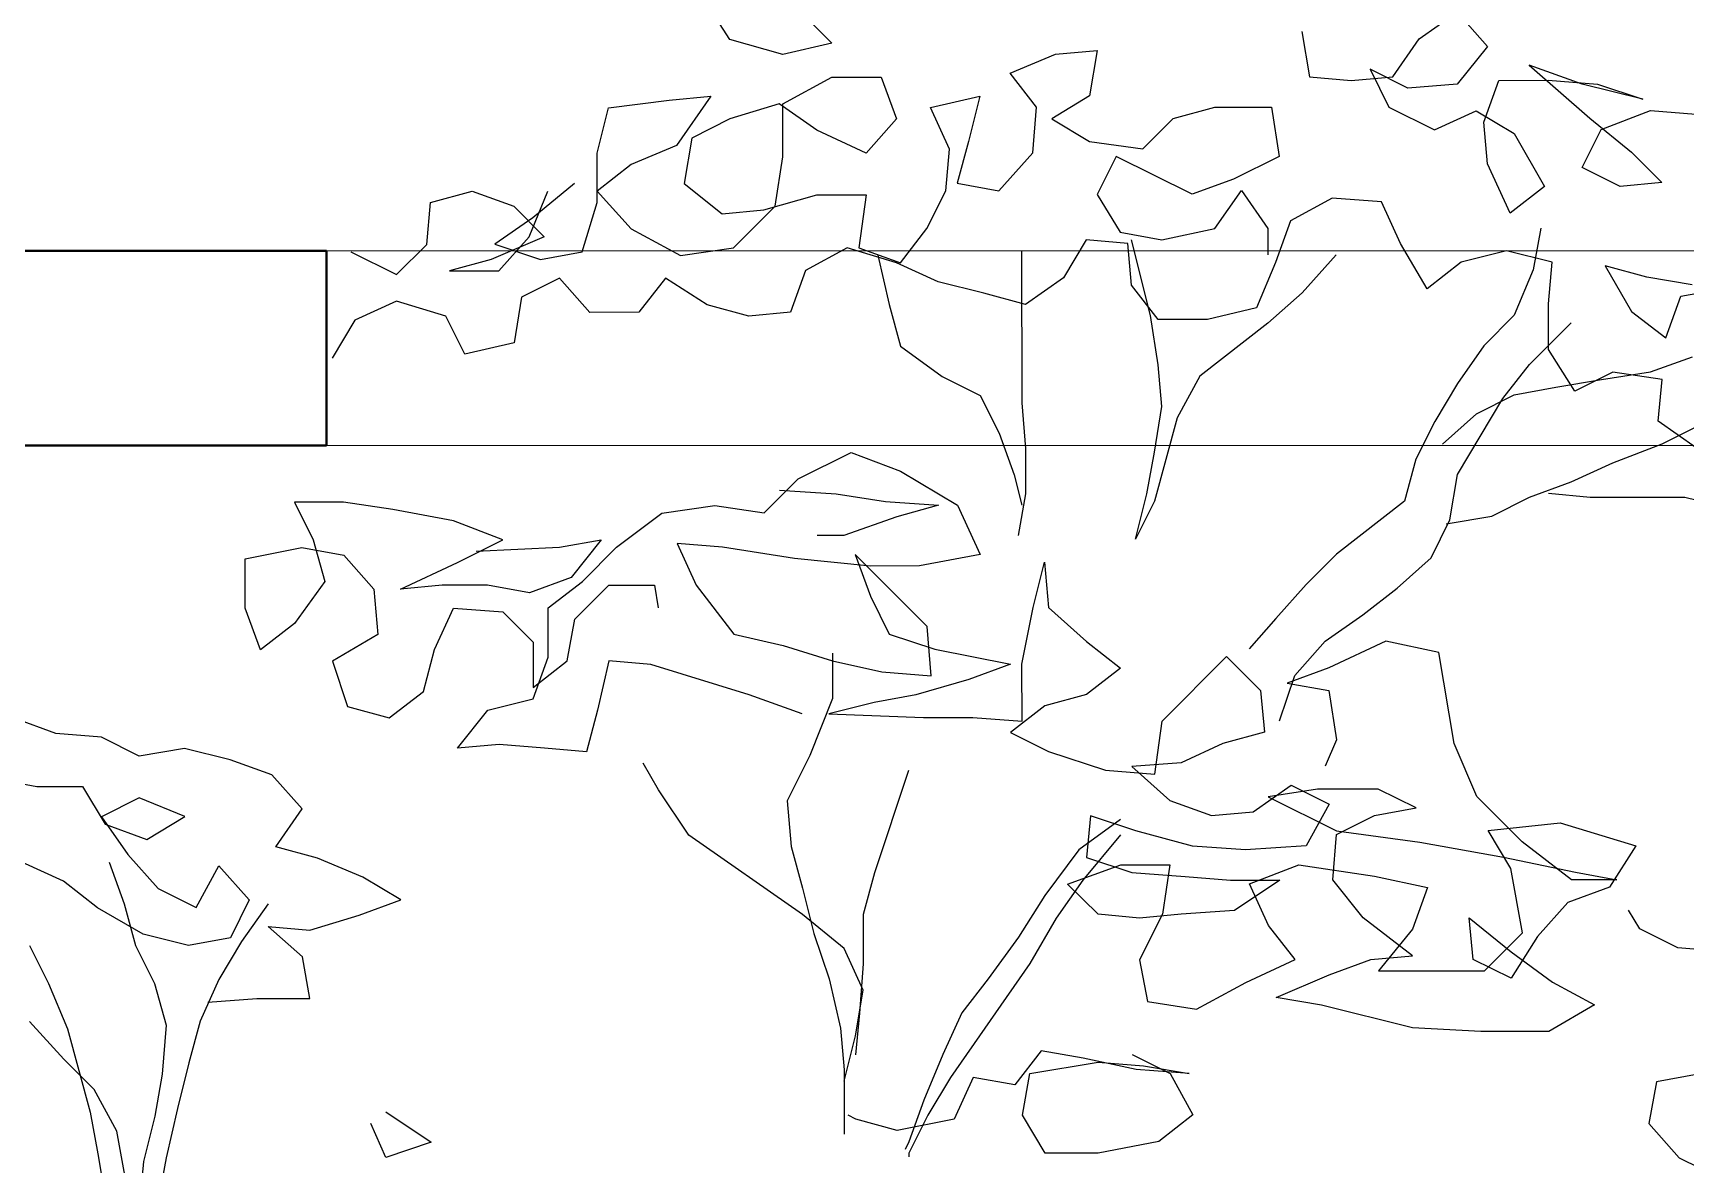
# Model space of a CAD drawing. Header units: millimetres. Extents: x 2810.5 to 2848.4, y 1624.4 to 1676.1.
# Drawn here: x 2841.892 to 2843.313, y 1641.953 to 1642.926 of the extents above; entities that cross this region are included whole.
import ezdxf

# ---------------------------------------------------------------- set-up
doc = ezdxf.new("R2010")
doc.units = ezdxf.units.MM
doc.layers.add('MURATURA_section_wall', color=7, linetype='Continuous', lineweight=40)
doc.layers.add('PROIEZIONI_projections', color=145, linetype='Continuous', lineweight=13)
doc.layers.add('VERDE_ALBERI', color=104, linetype='Continuous')

msp = doc.modelspace()

# ---------------------------------------------------------------- linework, layer by layer
at = {"layer": 'MURATURA_section_wall'}
for p, q in [((2840.563, 1642.7386), (2842.1445, 1642.7386)), ((2842.1445, 1642.7386), (2842.1445, 1642.5713)), ((2840.563, 1642.5713), (2842.1445, 1642.5713))]:
    msp.add_line(p, q, dxfattribs=at)
at = {"layer": 'PROIEZIONI_projections'}
for p, q in [((2842.1445, 1642.7386), (2844.4397, 1642.7386)), ((2842.1445, 1642.5713), (2844.4397, 1642.5713))]:
    msp.add_line(p, q, dxfattribs=at)
at = {"layer": 'VERDE_ALBERI'}
for p, q in [((2842.4911, 1642.9202), (2842.4682, 1642.9561)), ((2842.5497, 1642.9464), (2842.579, 1642.9171)), ((2843.0838, 1642.9208), (2843.1164, 1642.9436)), ((2843.1164, 1642.9436), (2843.1424, 1642.9143)), ((2842.5367, 1642.9073), (2842.4911, 1642.9202)), ((2842.9828, 1642.9272), (2842.9894, 1642.8881)), ((2843.061, 1642.8882), (2843.0838, 1642.9208)), ((2842.579, 1642.9171), (2842.5367, 1642.9073)), ((2842.7321, 1642.8912), (2842.7712, 1642.9075)), ((2842.7712, 1642.9075), (2842.807, 1642.9108)), ((2842.807, 1642.9108), (2842.8005, 1642.8717)), ((2843.1424, 1642.9143), (2843.1164, 1642.8817)), ((2842.7549, 1642.8619), (2842.7321, 1642.8912)), ((2843.0741, 1642.8784), (2843.0415, 1642.8947)), ((2843.0415, 1642.8947), (2843.0578, 1642.8621)), ((2843.2239, 1642.8818), (2843.1783, 1642.8981)), ((2843.1783, 1642.8981), (2843.2304, 1642.8525)), ((2842.5367, 1642.8649), (2842.579, 1642.8878)), ((2842.579, 1642.8878), (2842.6214, 1642.8878)), ((2842.6214, 1642.8878), (2842.6344, 1642.852)), ((2842.9894, 1642.8881), (2843.0252, 1642.8849)), ((2843.0252, 1642.8849), (2843.061, 1642.8882)), ((2843.1164, 1642.8817), (2843.0741, 1642.8784)), ((2843.1392, 1642.8492), (2843.1522, 1642.885)), ((2843.1522, 1642.885), (2843.1946, 1642.8851)), ((2843.1946, 1642.8851), (2843.2369, 1642.8818)), ((2843.276, 1642.8689), (2843.2239, 1642.8818)), ((2843.2369, 1642.8818), (2843.276, 1642.8689)), ((2842.3869, 1642.8615), (2842.439, 1642.8681)), ((2842.439, 1642.8681), (2842.4748, 1642.8714)), ((2842.4748, 1642.8714), (2842.4455, 1642.829)), ((2842.5335, 1642.8649), (2842.4911, 1642.8519)), ((2842.566, 1642.8422), (2842.5335, 1642.8649)), ((2842.5368, 1642.8193), (2842.5367, 1642.8649)), ((2842.6637, 1642.8618), (2842.7061, 1642.8716)), ((2842.68, 1642.826), (2842.6637, 1642.8618)), ((2842.7061, 1642.8716), (2842.6963, 1642.8325)), ((2842.7517, 1642.8228), (2842.7549, 1642.8619)), ((2842.8005, 1642.8717), (2842.768, 1642.8521)), ((2842.8722, 1642.8522), (2842.908, 1642.862)), ((2842.908, 1642.862), (2842.9569, 1642.862)), ((2842.9569, 1642.862), (2842.9634, 1642.8197)), ((2843.0578, 1642.8621), (2843.0969, 1642.8426)), ((2842.3772, 1642.8224), (2842.3869, 1642.8615)), ((2842.4911, 1642.8519), (2842.4586, 1642.8355)), ((2842.6344, 1642.852), (2842.6084, 1642.8226)), ((2842.768, 1642.8521), (2842.8005, 1642.8326)), ((2842.8461, 1642.8261), (2842.8722, 1642.8522)), ((2843.0969, 1642.8426), (2843.1327, 1642.859)), ((2843.1327, 1642.859), (2843.1653, 1642.8394)), ((2843.1425, 1642.8134), (2843.1392, 1642.8492)), ((2843.2304, 1642.8525), (2843.2663, 1642.8232)), ((2843.2402, 1642.8428), (2843.2825, 1642.8591)), ((2843.2825, 1642.8591), (2843.3216, 1642.8559)), ((2842.4586, 1642.8355), (2842.4521, 1642.7964)), ((2842.6084, 1642.8226), (2842.566, 1642.8422)), ((2843.1653, 1642.8394), (2843.1914, 1642.7939)), ((2843.224, 1642.8102), (2843.2402, 1642.8428)), ((2842.3772, 1642.7801), (2842.3772, 1642.8224)), ((2842.4455, 1642.829), (2842.4065, 1642.8127)), ((2842.5303, 1642.777), (2842.5368, 1642.8193)), ((2842.6768, 1642.7901), (2842.68, 1642.826)), ((2842.6963, 1642.8325), (2842.6866, 1642.7967)), ((2842.7224, 1642.7902), (2842.7517, 1642.8228)), ((2842.8005, 1642.8326), (2842.8461, 1642.8261)), ((2842.8234, 1642.8196), (2842.8071, 1642.787)), ((2842.8885, 1642.7871), (2842.8234, 1642.8196)), ((2842.9634, 1642.8197), (2842.9243, 1642.8001)), ((2843.2663, 1642.8232), (2843.2924, 1642.7972)), ((2842.4065, 1642.8127), (2842.3772, 1642.7899)), ((2843.1621, 1642.771), (2843.1425, 1642.8134)), ((2843.2565, 1642.7939), (2843.224, 1642.8102)), ((2842.3576, 1642.7964), (2842.3218, 1642.767)), ((2842.4521, 1642.7964), (2842.4847, 1642.7704)), ((2842.6866, 1642.7967), (2842.7224, 1642.7902)), ((2842.9243, 1642.8001), (2842.8885, 1642.7871)), ((2843.1914, 1642.7939), (2843.1621, 1642.771)), ((2843.2924, 1642.7972), (2843.2565, 1642.7939)), ((2842.2307, 1642.7441), (2842.2339, 1642.78)), ((2842.2339, 1642.78), (2842.2697, 1642.7898)), ((2842.2697, 1642.7898), (2842.3055, 1642.7768)), ((2842.3055, 1642.7768), (2842.3316, 1642.7507)), ((2842.3186, 1642.7507), (2842.3348, 1642.7898)), ((2842.3642, 1642.7377), (2842.3772, 1642.7801)), ((2842.3772, 1642.7899), (2842.4065, 1642.7573)), ((2842.4945, 1642.7411), (2842.5303, 1642.777)), ((2842.5205, 1642.7737), (2842.5661, 1642.7868)), ((2842.5661, 1642.7868), (2842.6084, 1642.7868)), ((2842.6084, 1642.7868), (2842.602, 1642.7412)), ((2842.6606, 1642.7576), (2842.6768, 1642.7901)), ((2842.8071, 1642.787), (2842.8267, 1642.7545)), ((2842.9081, 1642.7578), (2842.9309, 1642.7904)), ((2842.9309, 1642.7904), (2842.9537, 1642.7578)), ((2843.009, 1642.7839), (2842.9732, 1642.7644)), ((2843.0514, 1642.7807), (2843.009, 1642.7839)), ((2843.0677, 1642.7449), (2843.0514, 1642.7807)), ((2842.3218, 1642.767), (2842.2893, 1642.7442)), ((2842.4847, 1642.7704), (2842.5205, 1642.7737)), ((2842.9732, 1642.7644), (2842.9602, 1642.7285)), ((2842.3316, 1642.7507), (2842.2861, 1642.7312)), ((2842.2926, 1642.7214), (2842.3186, 1642.7507)), ((2842.4065, 1642.7573), (2842.4489, 1642.7346)), ((2842.6378, 1642.7282), (2842.6606, 1642.7576)), ((2842.8267, 1642.7545), (2842.8625, 1642.748)), ((2842.8528, 1642.6828), (2842.8364, 1642.7479)), ((2842.8625, 1642.748), (2842.9081, 1642.7578)), ((2842.9537, 1642.7578), (2842.9537, 1642.735)), ((2843.1882, 1642.758), (2843.1817, 1642.7222)), ((2842.1655, 1642.7376), (2842.2046, 1642.7181)), ((2842.2046, 1642.7181), (2842.2307, 1642.7441)), ((2842.2893, 1642.7442), (2842.3284, 1642.7312)), ((2842.3284, 1642.7312), (2842.3642, 1642.7377)), ((2842.4489, 1642.7346), (2842.4945, 1642.7411)), ((2842.5922, 1642.7412), (2842.5564, 1642.7216)), ((2842.6345, 1642.7282), (2842.5922, 1642.7412)), ((2842.602, 1642.7412), (2842.6378, 1642.7282)), ((2842.6183, 1642.7347), (2842.6281, 1642.6924)), ((2842.742, 1642.7381), (2842.7421, 1642.6078)), ((2842.7974, 1642.7479), (2842.7779, 1642.7153)), ((2842.8332, 1642.7447), (2842.7974, 1642.7479)), ((2842.8365, 1642.7089), (2842.8332, 1642.7447)), ((2843.0123, 1642.7351), (2842.9831, 1642.7025)), ((2843.0905, 1642.7058), (2843.0677, 1642.7449)), ((2843.1589, 1642.7385), (2843.1198, 1642.7287)), ((2843.198, 1642.7287), (2843.1589, 1642.7385)), ((2842.2861, 1642.7312), (2842.2502, 1642.7214)), ((2842.2502, 1642.7214), (2842.2926, 1642.7214)), ((2842.5564, 1642.7216), (2842.5434, 1642.6858)), ((2842.6704, 1642.712), (2842.6345, 1642.7282)), ((2842.9602, 1642.7285), (2842.944, 1642.6894)), ((2843.1198, 1642.7287), (2843.0905, 1642.7058)), ((2843.1817, 1642.7222), (2843.1655, 1642.6831)), ((2843.1948, 1642.6929), (2843.198, 1642.7287)), ((2843.2794, 1642.7158), (2843.2436, 1642.7255)), ((2843.2436, 1642.7255), (2843.2664, 1642.6865)), ((2842.3447, 1642.7149), (2842.3121, 1642.6986)), ((2842.3708, 1642.6856), (2842.3447, 1642.7149)), ((2842.4359, 1642.715), (2842.4131, 1642.6857)), ((2842.4717, 1642.6922), (2842.4359, 1642.715)), ((2842.7095, 1642.7022), (2842.6704, 1642.712)), ((2842.7779, 1642.7153), (2842.7453, 1642.6925)), ((2842.8593, 1642.6796), (2842.8365, 1642.7089)), ((2843.3185, 1642.7093), (2843.2794, 1642.7158)), ((2843.3087, 1642.6995), (2843.3446, 1642.7061)), ((2842.2047, 1642.6953), (2842.1688, 1642.6789)), ((2842.247, 1642.6823), (2842.2047, 1642.6953)), ((2842.3121, 1642.6986), (2842.3057, 1642.6595)), ((2842.5076, 1642.6825), (2842.4717, 1642.6922)), ((2842.6281, 1642.6924), (2842.6379, 1642.6566)), ((2842.7453, 1642.6925), (2842.7095, 1642.7022)), ((2842.9831, 1642.7025), (2842.9538, 1642.6764)), ((2843.1948, 1642.6538), (2843.1948, 1642.6929)), ((2843.2957, 1642.6637), (2843.3087, 1642.6995)), ((2842.1688, 1642.6789), (2842.1493, 1642.6464)), ((2842.2633, 1642.6497), (2842.247, 1642.6823)), ((2842.4131, 1642.6857), (2842.3708, 1642.6856)), ((2842.5434, 1642.6858), (2842.5076, 1642.6825)), ((2842.8593, 1642.6405), (2842.8528, 1642.6828)), ((2842.9017, 1642.6796), (2842.8593, 1642.6796)), ((2842.944, 1642.6894), (2842.9017, 1642.6796)), ((2843.1655, 1642.6831), (2843.1394, 1642.657)), ((2843.2664, 1642.6865), (2843.2957, 1642.6637)), ((2842.9538, 1642.6764), (2842.8952, 1642.6308)), ((2843.1785, 1642.6408), (2843.2143, 1642.6766)), ((2842.3057, 1642.6595), (2842.2633, 1642.6497)), ((2842.6379, 1642.6566), (2842.6737, 1642.6306)), ((2843.1394, 1642.657), (2843.1167, 1642.6244)), ((2843.2176, 1642.618), (2843.1948, 1642.6538)), ((2842.8626, 1642.6047), (2842.8593, 1642.6405)), ((2843.1558, 1642.6115), (2843.1785, 1642.6408)), ((2843.2502, 1642.6343), (2843.2176, 1642.618)), ((2843.2404, 1642.6278), (2843.2827, 1642.6344)), ((2843.2925, 1642.6279), (2843.2502, 1642.6343)), ((2843.2827, 1642.6344), (2843.3186, 1642.6474)), ((2842.6737, 1642.6306), (2842.7063, 1642.6143)), ((2842.8952, 1642.6308), (2842.8757, 1642.5949)), ((2843.1167, 1642.6244), (2843.0971, 1642.5919)), ((2843.1655, 1642.6147), (2843.2013, 1642.6213)), ((2843.2013, 1642.6213), (2843.2404, 1642.6278)), ((2843.2893, 1642.592), (2843.2925, 1642.6279)), ((2842.7063, 1642.6143), (2842.7226, 1642.5817)), ((2842.7421, 1642.6078), (2842.7454, 1642.5687)), ((2843.1167, 1642.5463), (2843.1558, 1642.6115)), ((2843.133, 1642.5984), (2843.1655, 1642.6147)), ((2842.8562, 1642.5656), (2842.8626, 1642.6047)), ((2842.8757, 1642.5949), (2842.8562, 1642.5232)), ((2843.0971, 1642.5919), (2843.0809, 1642.5593)), ((2843.1037, 1642.5723), (2843.133, 1642.5984)), ((2843.3219, 1642.5693), (2843.2893, 1642.592)), ((2843.2926, 1642.5725), (2843.3316, 1642.5921)), ((2842.7226, 1642.5817), (2842.7357, 1642.5459)), ((2842.55, 1642.5425), (2842.5956, 1642.5653)), ((2842.5956, 1642.5653), (2842.638, 1642.5491)), ((2842.7454, 1642.5687), (2842.7455, 1642.5297)), ((2842.8497, 1642.5297), (2842.8562, 1642.5656)), ((2843.2503, 1642.5562), (2843.2926, 1642.5725)), ((2842.638, 1642.5491), (2842.6868, 1642.5198)), ((2843.0809, 1642.5593), (2843.0712, 1642.5234)), ((2843.2144, 1642.5399), (2843.2503, 1642.5562)), ((2842.5207, 1642.5132), (2842.55, 1642.5425)), ((2842.7357, 1642.5459), (2842.7422, 1642.5199)), ((2843.1102, 1642.5072), (2843.1167, 1642.5463)), ((2843.1786, 1642.5268), (2843.2144, 1642.5399)), ((2842.1592, 1642.5226), (2842.1169, 1642.5226)), ((2842.1169, 1642.5226), (2842.1332, 1642.49)), ((2842.2016, 1642.5161), (2842.1592, 1642.5226)), ((2842.5338, 1642.5327), (2842.5826, 1642.5295)), ((2842.5826, 1642.5295), (2842.625, 1642.523)), ((2842.625, 1642.523), (2842.6706, 1642.5198)), ((2842.7455, 1642.5297), (2842.739, 1642.4938)), ((2842.8399, 1642.4907), (2842.8497, 1642.5297)), ((2842.8562, 1642.5232), (2842.8399, 1642.4907)), ((2843.0712, 1642.5234), (2843.0126, 1642.4778)), ((2843.1461, 1642.5105), (2843.1786, 1642.5268)), ((2843.1949, 1642.5301), (2843.2307, 1642.5268)), ((2843.2307, 1642.5268), (2843.3122, 1642.5269)), ((2843.3122, 1642.5269), (2843.3513, 1642.5172)), ((2842.2537, 1642.5064), (2842.2016, 1642.5161)), ((2842.296, 1642.4902), (2842.2537, 1642.5064)), ((2842.3938, 1642.4837), (2842.4328, 1642.5131)), ((2842.4328, 1642.5131), (2842.4784, 1642.5196)), ((2842.4784, 1642.5196), (2842.5207, 1642.5132)), ((2842.6347, 1642.51), (2842.5892, 1642.4937)), ((2842.6706, 1642.5198), (2842.6347, 1642.51)), ((2842.6868, 1642.5198), (2842.7064, 1642.4775)), ((2843.094, 1642.4746), (2843.1102, 1642.5072)), ((2843.107, 1642.5039), (2843.1461, 1642.5105)), ((2842.5892, 1642.4937), (2842.5664, 1642.4937)), ((2842.0746, 1642.4737), (2842.1234, 1642.4835)), ((2842.1234, 1642.4835), (2842.1593, 1642.477)), ((2842.1332, 1642.49), (2842.143, 1642.4542)), ((2842.257, 1642.4706), (2842.296, 1642.4902)), ((2842.2733, 1642.4804), (2842.3449, 1642.4837)), ((2842.3449, 1642.4837), (2842.3807, 1642.4902)), ((2842.3807, 1642.4902), (2842.3547, 1642.4576)), ((2842.3645, 1642.4544), (2842.3938, 1642.4837)), ((2842.4849, 1642.4838), (2842.4459, 1642.487)), ((2842.4459, 1642.487), (2842.4622, 1642.4512)), ((2842.5468, 1642.4741), (2842.4849, 1642.4838)), ((2842.0746, 1642.4313), (2842.0746, 1642.4737)), ((2842.1593, 1642.477), (2842.1853, 1642.4477)), ((2842.2081, 1642.4477), (2842.257, 1642.4706)), ((2842.612, 1642.4676), (2842.5468, 1642.4741)), ((2842.6609, 1642.4156), (2842.5989, 1642.4774)), ((2842.5989, 1642.4774), (2842.612, 1642.4416)), ((2842.6543, 1642.4677), (2842.612, 1642.4676)), ((2842.7064, 1642.4775), (2842.6543, 1642.4677)), ((2842.7521, 1642.432), (2842.7618, 1642.471)), ((2842.7618, 1642.471), (2842.7651, 1642.432)), ((2843.0126, 1642.4778), (2842.9865, 1642.4517)), ((2843.0647, 1642.4485), (2843.094, 1642.4746)), ((2842.143, 1642.4542), (2842.117, 1642.4183)), ((2842.244, 1642.451), (2842.2081, 1642.4477)), ((2842.283, 1642.4511), (2842.244, 1642.451)), ((2842.3189, 1642.4446), (2842.283, 1642.4511)), ((2842.3547, 1642.4576), (2842.3189, 1642.4446)), ((2842.3352, 1642.4316), (2842.3645, 1642.4544)), ((2842.358, 1642.4218), (2842.3873, 1642.4512)), ((2842.3873, 1642.4512), (2842.4264, 1642.4512)), ((2842.4264, 1642.4512), (2842.4296, 1642.4317)), ((2842.4622, 1642.4512), (2842.4948, 1642.4089)), ((2842.9865, 1642.4517), (2842.9605, 1642.4224)), ((2842.1853, 1642.4477), (2842.1886, 1642.4086)), ((2842.612, 1642.4416), (2842.6283, 1642.409)), ((2843.0354, 1642.4257), (2843.0647, 1642.4485)), ((2842.0877, 1642.3955), (2842.0746, 1642.4313)), ((2842.2375, 1642.3957), (2842.2538, 1642.4315)), ((2842.2538, 1642.4315), (2842.2961, 1642.4283)), ((2842.2961, 1642.4283), (2842.3222, 1642.4022)), ((2842.3352, 1642.3892), (2842.3352, 1642.4316)), ((2842.3515, 1642.386), (2842.358, 1642.4218)), ((2842.7423, 1642.3831), (2842.7521, 1642.432)), ((2842.7651, 1642.432), (2842.7977, 1642.4027)), ((2842.9605, 1642.4224), (2842.9377, 1642.3963)), ((2843.0029, 1642.4029), (2843.0354, 1642.4257)), ((2842.117, 1642.4183), (2842.0877, 1642.3955)), ((2842.1886, 1642.4086), (2842.1496, 1642.3858)), ((2842.4948, 1642.4089), (2842.5371, 1642.3992)), ((2842.6283, 1642.409), (2842.6674, 1642.396)), ((2842.6642, 1642.3732), (2842.6609, 1642.4156)), ((2842.2278, 1642.3598), (2842.2375, 1642.3957)), ((2842.3222, 1642.4022), (2842.3222, 1642.3632)), ((2842.5371, 1642.3992), (2842.5795, 1642.3862)), ((2842.6674, 1642.396), (2842.7326, 1642.3831)), ((2842.7977, 1642.4027), (2842.827, 1642.3799)), ((2842.9768, 1642.3735), (2843.0029, 1642.4029)), ((2843.055, 1642.4029), (2843.0061, 1642.3801)), ((2843.1006, 1642.3932), (2843.055, 1642.4029)), ((2843.1137, 1642.315), (2843.1006, 1642.3932)), ((2842.1496, 1642.3858), (2842.1626, 1642.3467)), ((2842.3222, 1642.3534), (2842.3352, 1642.3892)), ((2842.3222, 1642.3632), (2842.3515, 1642.386)), ((2842.3873, 1642.386), (2842.3776, 1642.3437)), ((2842.4232, 1642.3828), (2842.3873, 1642.386)), ((2842.5079, 1642.3568), (2842.4232, 1642.3828)), ((2842.5795, 1642.3927), (2842.5795, 1642.3536)), ((2842.5795, 1642.3862), (2842.6218, 1642.3765)), ((2842.7326, 1642.3831), (2842.6967, 1642.37)), ((2842.7424, 1642.3342), (2842.7423, 1642.3831)), ((2842.827, 1642.3799), (2842.7977, 1642.3571)), ((2842.8629, 1642.3343), (2842.9182, 1642.3898)), ((2842.9182, 1642.3898), (2842.9475, 1642.3605)), ((2843.0061, 1642.3801), (2842.9703, 1642.367)), ((2842.6218, 1642.3765), (2842.6642, 1642.3732)), ((2842.6967, 1642.37), (2842.6512, 1642.357)), ((2842.9638, 1642.3344), (2842.9768, 1642.3735)), ((2842.9703, 1642.367), (2843.0062, 1642.3605)), ((2842.1985, 1642.337), (2842.2278, 1642.3598)), ((2842.2831, 1642.3436), (2842.3222, 1642.3534)), ((2842.5535, 1642.3406), (2842.5079, 1642.3568)), ((2842.5795, 1642.3536), (2842.56, 1642.3048)), ((2842.6153, 1642.3504), (2842.5763, 1642.3406)), ((2842.6512, 1642.357), (2842.6153, 1642.3504)), ((2842.7977, 1642.3571), (2842.7619, 1642.3473)), ((2842.9475, 1642.3605), (2842.9508, 1642.3247)), ((2843.0062, 1642.3605), (2843.0127, 1642.3182)), ((2841.9119, 1642.3237), (2841.876, 1642.3367)), ((2842.1626, 1642.3467), (2842.1985, 1642.337)), ((2842.2571, 1642.311), (2842.2831, 1642.3436)), ((2842.3776, 1642.3437), (2842.3679, 1642.3078)), ((2842.5763, 1642.3406), (2842.6577, 1642.3374)), ((2842.6577, 1642.3374), (2842.7, 1642.3375)), ((2842.7, 1642.3375), (2842.7424, 1642.3342)), ((2842.7619, 1642.3473), (2842.7326, 1642.3245)), ((2841.951, 1642.3205), (2841.9119, 1642.3237)), ((2842.7326, 1642.3245), (2842.7652, 1642.3082)), ((2842.8564, 1642.2887), (2842.8629, 1642.3343)), ((2842.9508, 1642.3247), (2842.915, 1642.3149)), ((2841.9835, 1642.3042), (2841.951, 1642.3205)), ((2842.0226, 1642.3108), (2841.9835, 1642.3042)), ((2842.0617, 1642.301), (2842.0226, 1642.3108)), ((2842.2929, 1642.3143), (2842.2571, 1642.311)), ((2842.332, 1642.3111), (2842.2929, 1642.3143)), ((2842.3679, 1642.3078), (2842.332, 1642.3111)), ((2842.7652, 1642.3082), (2842.8141, 1642.292)), ((2842.915, 1642.3149), (2842.8792, 1642.2985)), ((2843.0127, 1642.3182), (2843.003, 1642.2954)), ((2843.1333, 1642.2695), (2843.1137, 1642.315)), ((2842.0976, 1642.288), (2842.0617, 1642.301)), ((2842.4298, 1642.2753), (2842.4167, 1642.2981)), ((2842.56, 1642.3048), (2842.5405, 1642.2657)), ((2842.8792, 1642.2985), (2842.8369, 1642.2952)), ((2842.8369, 1642.2952), (2842.8695, 1642.266)), ((2841.8435, 1642.2878), (2841.8956, 1642.2781)), ((2842.1236, 1642.2588), (2842.0976, 1642.288)), ((2842.6447, 1642.2918), (2842.6155, 1642.2038)), ((2842.8141, 1642.292), (2842.8564, 1642.2887)), ((2841.8956, 1642.2781), (2841.9347, 1642.2781)), ((2841.9347, 1642.2781), (2841.9543, 1642.2456)), ((2841.9836, 1642.2684), (2841.951, 1642.2521)), ((2842.0227, 1642.2522), (2841.9836, 1642.2684)), ((2842.4559, 1642.2363), (2842.4298, 1642.2753)), ((2842.5405, 1642.2657), (2842.5438, 1642.2266)), ((2842.8695, 1642.266), (2842.9053, 1642.253)), ((2842.9411, 1642.2563), (2842.9737, 1642.2791)), ((2842.9965, 1642.2758), (2842.9541, 1642.2693)), ((2842.9541, 1642.2693), (2843.0128, 1642.24)), ((2842.9737, 1642.2791), (2843.0063, 1642.2628)), ((2843.0486, 1642.2759), (2842.9965, 1642.2758)), ((2843.0812, 1642.2596), (2843.0486, 1642.2759)), ((2843.1724, 1642.2304), (2843.1333, 1642.2695)), ((2841.951, 1642.2521), (2841.9739, 1642.2195)), ((2841.9901, 1642.2326), (2842.0227, 1642.2522)), ((2842.1009, 1642.2262), (2842.1236, 1642.2588)), ((2842.8011, 1642.2529), (2842.7979, 1642.217)), ((2842.8402, 1642.2399), (2842.8011, 1642.2529)), ((2842.9053, 1642.253), (2842.9411, 1642.2563)), ((2843.0063, 1642.2628), (2842.9867, 1642.227)), ((2843.0128, 1642.2368), (2843.0453, 1642.2531)), ((2843.0453, 1642.2531), (2843.0812, 1642.2596)), ((2841.9543, 1642.2456), (2841.9901, 1642.2326)), ((2842.8271, 1642.2496), (2842.7913, 1642.2235)), ((2842.8271, 1642.2366), (2842.7946, 1642.1975)), ((2842.889, 1642.2269), (2842.8402, 1642.2399)), ((2843.0096, 1642.1977), (2843.0128, 1642.2368)), ((2843.0128, 1642.24), (2843.0844, 1642.2303)), ((2843.1431, 1642.2402), (2843.2049, 1642.2467)), ((2843.1626, 1642.2076), (2843.1431, 1642.2402)), ((2843.2049, 1642.2467), (2843.2701, 1642.2272)), ((2842.1367, 1642.2164), (2842.1009, 1642.2262)), ((2842.5536, 1642.168), (2842.4559, 1642.2363)), ((2842.5438, 1642.2266), (2842.5536, 1642.1908)), ((2842.7913, 1642.2235), (2842.7621, 1642.1844)), ((2842.9346, 1642.2237), (2842.889, 1642.2269)), ((2842.9867, 1642.227), (2842.9346, 1642.2237)), ((2843.0844, 1642.2303), (2843.1561, 1642.2174)), ((2843.2148, 1642.1979), (2843.1724, 1642.2304)), ((2843.2701, 1642.2272), (2843.2473, 1642.1914)), ((2841.9185, 1642.1967), (2841.8827, 1642.2129)), ((2841.9576, 1642.213), (2841.9706, 1642.1772)), ((2841.9739, 1642.2195), (2841.9999, 1642.1903)), ((2842.0325, 1642.174), (2842.052, 1642.2098)), ((2842.052, 1642.2098), (2842.0781, 1642.1806)), ((2842.1758, 1642.2002), (2842.1367, 1642.2164)), ((2842.7816, 1642.1942), (2842.8272, 1642.2106)), ((2842.7979, 1642.217), (2842.8369, 1642.204)), ((2842.8272, 1642.2106), (2842.8695, 1642.2106)), ((2842.8695, 1642.2106), (2842.863, 1642.1682)), ((2842.9379, 1642.1944), (2842.9802, 1642.2107)), ((2842.9802, 1642.2107), (2843.0454, 1642.201)), ((2843.1561, 1642.2174), (2843.218, 1642.2044)), ((2841.9478, 1642.1739), (2841.9185, 1642.1967)), ((2842.2084, 1642.1807), (2842.1758, 1642.2002)), ((2842.6155, 1642.2038), (2842.6057, 1642.168)), ((2842.7946, 1642.1975), (2842.7718, 1642.1649)), ((2842.8077, 1642.1682), (2842.7816, 1642.1942)), ((2842.8369, 1642.204), (2842.8825, 1642.2008)), ((2842.8825, 1642.2008), (2842.9216, 1642.1976)), ((2842.9216, 1642.1976), (2842.964, 1642.1976)), ((2842.964, 1642.1976), (2842.9249, 1642.1716)), ((2842.9542, 1642.1586), (2842.9379, 1642.1944)), ((2843.0357, 1642.1651), (2843.0096, 1642.1977)), ((2843.0454, 1642.201), (2843.091, 1642.1913)), ((2843.1725, 1642.1522), (2843.1626, 1642.2076)), ((2843.2538, 1642.1979), (2843.2148, 1642.1979)), ((2843.218, 1642.2044), (2843.2538, 1642.1979)), ((2841.9999, 1642.1903), (2842.0325, 1642.174)), ((2842.0781, 1642.1806), (2842.0619, 1642.148)), ((2842.1726, 1642.1676), (2842.2084, 1642.1807)), ((2842.5536, 1642.1908), (2842.5634, 1642.1517)), ((2842.7621, 1642.1844), (2842.7393, 1642.1486)), ((2843.091, 1642.1913), (2843.078, 1642.1554)), ((2843.2473, 1642.1914), (2843.2115, 1642.1783)), ((2841.9869, 1642.1512), (2841.9478, 1642.1739)), ((2841.9706, 1642.1772), (2841.9804, 1642.1414)), ((2842.0944, 1642.1773), (2842.0716, 1642.1447)), ((2842.1302, 1642.1545), (2842.1726, 1642.1676)), ((2842.5895, 1642.1387), (2842.5536, 1642.168)), ((2842.6057, 1642.168), (2842.6058, 1642.1257)), ((2842.8435, 1642.165), (2842.8077, 1642.1682)), ((2842.8793, 1642.1683), (2842.8435, 1642.165)), ((2842.863, 1642.1682), (2842.8435, 1642.1291)), ((2842.9249, 1642.1716), (2842.8793, 1642.1683)), ((2843.2115, 1642.1783), (2843.1855, 1642.149)), ((2843.2734, 1642.1556), (2843.2636, 1642.1719)), ((2842.1238, 1642.1317), (2842.0944, 1642.1578)), ((2842.0944, 1642.1578), (2842.1302, 1642.1545)), ((2842.5634, 1642.1517), (2842.5765, 1642.1126)), ((2842.7718, 1642.1649), (2842.7491, 1642.1258)), ((2842.9771, 1642.1293), (2842.9542, 1642.1586)), ((2843.078, 1642.1326), (2843.0357, 1642.1651)), ((2843.078, 1642.1554), (2843.0487, 1642.1196)), ((2843.1301, 1642.1294), (2843.1268, 1642.1652)), ((2843.1268, 1642.1652), (2843.1627, 1642.136)), ((2843.1399, 1642.1196), (2843.1725, 1642.1522)), ((2843.306, 1642.1393), (2843.2734, 1642.1556)), ((2841.8892, 1642.1413), (2841.9056, 1642.1087)), ((2841.9804, 1642.1414), (2841.9968, 1642.1088)), ((2842.026, 1642.1414), (2841.9869, 1642.1512)), ((2842.0619, 1642.148), (2842.026, 1642.1414)), ((2842.0716, 1642.1447), (2842.0521, 1642.1121)), ((2842.6058, 1642.1029), (2842.5895, 1642.1387)), ((2842.7393, 1642.1486), (2842.7133, 1642.1127)), ((2843.1855, 1642.149), (2843.1627, 1642.1132)), ((2843.3451, 1642.1361), (2843.306, 1642.1393)), ((2842.1303, 1642.0959), (2842.1238, 1642.1317)), ((2842.6058, 1642.1257), (2842.6026, 1642.0833)), ((2842.7491, 1642.1258), (2842.6808, 1642.028)), ((2842.8435, 1642.1291), (2842.8501, 1642.0933)), ((2842.9347, 1642.1097), (2842.9771, 1642.1293)), ((2843.0064, 1642.1163), (2843.0422, 1642.1293)), ((2843.0422, 1642.1293), (2843.078, 1642.1326)), ((2843.1627, 1642.1132), (2843.1301, 1642.1294)), ((2843.1627, 1642.136), (2843.1985, 1642.1099)), ((2841.9056, 1642.1087), (2841.9219, 1642.0697)), ((2841.9968, 1642.1088), (2842.0066, 1642.073)), ((2842.0521, 1642.1121), (2842.0359, 1642.0763)), ((2842.5765, 1642.1126), (2842.5863, 1642.0703)), ((2842.7133, 1642.1127), (2842.6905, 1642.0834)), ((2842.8924, 1642.0868), (2842.9347, 1642.1097)), ((2842.9608, 1642.0967), (2843.0064, 1642.1163)), ((2843.0487, 1642.1196), (2843.1399, 1642.1196)), ((2843.1985, 1642.1099), (2843.2344, 1642.0904)), ((2842.0424, 1642.0926), (2842.0847, 1642.0959)), ((2842.0847, 1642.0959), (2842.1303, 1642.0959)), ((2842.5993, 1642.0638), (2842.6058, 1642.1029)), ((2842.9999, 1642.0902), (2842.9608, 1642.0967)), ((2842.6026, 1642.0833), (2842.5993, 1642.0475)), ((2842.6905, 1642.0834), (2842.6742, 1642.0476)), ((2842.8501, 1642.0933), (2842.8924, 1642.0868)), ((2843.0781, 1642.0707), (2842.9999, 1642.0902)), ((2843.2344, 1642.0904), (2843.1953, 1642.0676)), ((2841.9187, 1642.0436), (2841.8893, 1642.0762)), ((2841.9219, 1642.0697), (2841.9415, 1641.998)), ((2842.0066, 1642.073), (2842.0033, 1642.0307)), ((2842.0359, 1642.0763), (2842.0261, 1642.0405)), ((2842.5863, 1642.0703), (2842.5896, 1642.0345)), ((2843.1367, 1642.0675), (2843.0781, 1642.0707)), ((2843.1953, 1642.0676), (2843.1367, 1642.0675)), ((2842.5896, 1642.0247), (2842.5993, 1642.0638)), ((2841.9447, 1642.0176), (2841.9187, 1642.0436)), ((2842.0261, 1642.0405), (2842.0164, 1642.0014)), ((2842.6742, 1642.0476), (2842.658, 1642.0085)), ((2842.7589, 1642.0509), (2842.7362, 1642.0216)), ((2842.7492, 1642.0314), (2842.8078, 1642.0412)), ((2842.7948, 1642.0444), (2842.7589, 1642.0509)), ((2842.8404, 1642.0347), (2842.7948, 1642.0444)), ((2842.8078, 1642.0412), (2842.8469, 1642.038)), ((2842.8371, 1642.0477), (2842.8697, 1642.0315)), ((2842.8469, 1642.038), (2842.886, 1642.0315)), ((2842.0033, 1642.0307), (2841.9969, 1641.9948)), ((2842.5896, 1642.0345), (2842.5896, 1641.9791)), ((2842.6808, 1642.028), (2842.6613, 1641.9954)), ((2842.7003, 1642.028), (2842.6841, 1641.9922)), ((2842.7362, 1642.0216), (2842.7003, 1642.028)), ((2842.7427, 1641.9955), (2842.7492, 1642.0314)), ((2842.886, 1642.0315), (2842.8404, 1642.0347)), ((2842.8697, 1642.0315), (2842.8892, 1641.9957)), ((2843.2877, 1642.0241), (2843.2812, 1641.9883)), ((2843.3235, 1642.0307), (2843.2877, 1642.0241)), ((2841.9643, 1641.9818), (2841.9447, 1642.0176)), ((2841.9415, 1641.998), (2841.948, 1641.9622)), ((2842.0164, 1642.0014), (2842.0067, 1641.959)), ((2842.1955, 1641.9983), (2842.2346, 1641.9723)), ((2842.5994, 1641.9921), (2842.5929, 1641.9954)), ((2842.658, 1642.0085), (2842.645, 1641.9726)), ((2842.6613, 1641.9954), (2842.645, 1641.9629)), ((2842.7623, 1641.963), (2842.7427, 1641.9955)), ((2842.8892, 1641.9957), (2842.86, 1641.9728)), ((2841.9774, 1641.9101), (2841.9643, 1641.9818)), ((2841.9969, 1641.9948), (2841.9871, 1641.9557)), ((2842.1956, 1641.9592), (2842.1825, 1641.9885)), ((2842.6352, 1641.9824), (2842.5994, 1641.9921)), ((2842.6841, 1641.9922), (2842.6352, 1641.9824)), ((2843.2812, 1641.9883), (2843.3073, 1641.959)), ((2842.2346, 1641.9723), (2842.1956, 1641.9592)), ((2842.645, 1641.9726), (2842.6418, 1641.9661)), ((2842.86, 1641.9728), (2842.8079, 1641.963)), ((2841.948, 1641.9622), (2841.9546, 1641.9231)), ((2841.9871, 1641.9557), (2841.9839, 1641.9199)), ((2842.0067, 1641.959), (2842.0002, 1641.9232)), ((2842.645, 1641.9629), (2842.645, 1641.9596)), ((2842.8079, 1641.963), (2842.7623, 1641.963)), ((2843.3073, 1641.959), (2843.3464, 1641.9395))]:
    msp.add_line(p, q, dxfattribs=at)

doc.saveas('drawing.dxf')
